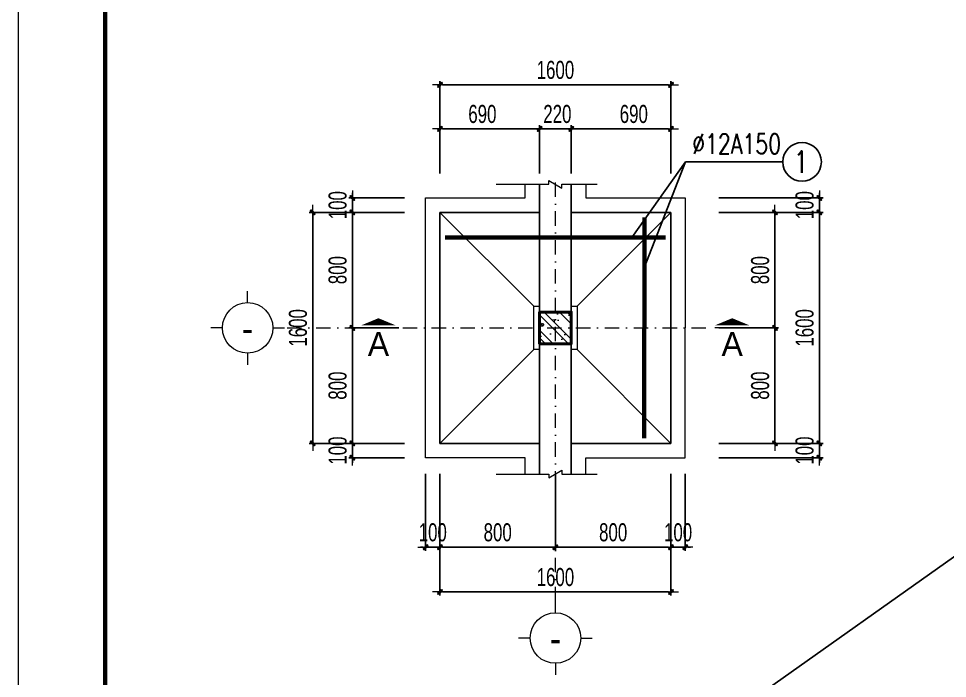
# Model space of a CAD drawing. Header units: millimetres. Extents: x -178395 to 493851, y -561170 to -280028.
# Drawn here: x -45675 to -39238, y -461774 to -457203 of the extents above; entities that cross this region are included whole.
import ezdxf
from ezdxf.enums import TextEntityAlignment as Align

# ---------------------------------------------------------------- set-up
doc = ezdxf.new("R2010")
doc.units = ezdxf.units.MM
doc.header["$MEASUREMENT"] = 0
doc.header["$PDMODE"] = 32
doc.linetypes.add('DASHDOT', pattern=[1, 0.5, -0.25, 0, -0.25])
doc.layers.get('Defpoints').update_dxf_attribs({"color": 1})
doc.layers.add('KCS_Plotter', color=11, linetype='Continuous', plot=False)
for name, color, linetype, lineweight in [('Khungten_LCDI', 7, 'Continuous', 5), ('LC Dim', 8, 'Continuous', 18), ('LC Hatch', 252, 'Continuous', 9), ('LC ISO', 153, 'Continuous', 13), ('LC Khac', 4, 'Continuous', 9), ('LC Net dam2', 6, 'Continuous', 40), ('LC Net dam3', 1, 'Continuous', 60), ('LC Net manh', 133, 'Continuous', 5), ('LC Net thay', 63, 'Continuous', 25), ('LC Net truc', 79, 'DASHDOT', 13), ('LC Text1', 3, 'Continuous', 20), ('LC Text2', 7, 'Continuous', 25)]:
    doc.layers.add(name, color=color, linetype=linetype, lineweight=lineweight)
doc.styles.add('HOATBIF', font='hoatbif.shx', dxfattribs={"width": 0.7})
doc.styles.add('Khungten', font='VHAVAN.TTF', dxfattribs={"width": 0.9, "height": 5000})
doc.styles.add('LC 1', font='VHAVANB.TTF')
doc.styles.add('LC 3', font='vnsimli.shx', dxfattribs={"width": 0.75})
doc.styles.add('Title', font='VHBLACK.TTF', dxfattribs={"width": 0.8})
doc.dimstyles.new('1-100(1-50)', dxfattribs={"dimscale": 50, "dimtxt": 2.5, "dimasz": 0.35, "dimexe": 0.5, "dimexo": 0, "dimgap": 0.8, "dimtad": 1, "dimdec": 0, "dimzin": 0, "dimdsep": 46, "dimtxsty": 'HOATBIF', "dimblk1": 'DOT', "dimblk2": 'DOT', "dimsah": 1, "dimcen": -1, "dimdle": 1, "dimclrd": 256, "dimclre": 256, "dimclrt": 4, "dimadec": 3, "dimazin": 2, "dimtfac": 0.333333, "dimtdec": 0, "dimtix": 1, "dimtmove": 2, "dimatfit": 3, "dimldrblk": 'DOT', "dimfxl": 1, "dimtvp": 0.833333, "dimtolj": 1, "dimtzin": 0, "dimarcsym": 0})

# ---------------------------------------------------------------- blocks, each defined once
blk = doc.blocks.new('lcdi fix')
at = {"layer": 'Defpoints', "lineweight": 0}
blk.add_lwpolyline([(-1200, -14850), (-1200, 14850), (40800, 14850), (40800, -14850)], close=True, dxfattribs=at)
at = {"layer": 'Khungten_LCDI', "color": 5, "lineweight": 60}
blk.add_lwpolyline([(0, -14650), (0, 14650), (40600, 14650), (40600, -14650)], close=True, dxfattribs=at)
at = {"color": 7, "style": 'Khungten', "width": 0.8}
for tag, p in [('REVISION', (39499, -10746)), ('NGAYHT', (39546, -11609))]:
    blk.add_attdef(tag, text='', height=200, dxfattribs=at).set_placement(p, align=Align.CENTER)
at = {"layer": 'LC Text1', "color": 3, "style": 'LC 1', "width": 1.834006}
for tag, p, p2 in [('TENBANVE1', (36913, -8886), (40339, -8886)), ('TENBANVE2', (36913, -9562), (40339, -9562))]:
    blk.add_attdef(tag, text='', height=250, dxfattribs=at).set_placement(p, p2, align=Align.FIT)
at = {"layer": 'LC Text1', "style": 'Title', "width": 0.7}
blk.add_attdef('SOBANVE', text='', height=250, dxfattribs=at).set_placement((39562, -13896), align=Align.CENTER)
blk = doc.blocks.new('DOT')
at = {"layer": 'LC Dim'}
blk.add_line((-3, 0), (3, 0), dxfattribs=at)
at = {"layer": 'LC Dim', "color": 4}
blk.add_line((-1, -1), (1, 1), dxfattribs=at)
blk.add_lwpolyline([(0.5, 1), (-1, -0.5), (-0.5, -1), (1, 0.5)], close=True, dxfattribs=at)
blk = doc.blocks.new('*D345')
at = {"layer": 'Defpoints', "color": 0, "ltscale": 2, "transparency": 16777216}
for p in [(-43361.1, -459345.7), (-43039.5, -459345.7), (-42999.9, -460145.7)]:
    blk.add_point(p, dxfattribs=at)
at = {"layer": 'LC Dim', "lineweight": -2, "ltscale": 2, "transparency": 16777216}
for p, q in [((-43039.5, -459345.7), (-43386.1, -459345.7)), ((-43361.1, -460128.2), (-43361.1, -459363.2)), ((-42999.9, -460145.7), (-43386.1, -460145.7))]:
    blk.add_line(p, q, dxfattribs=at)
at = {"layer": 'LC Dim', "lineweight": -2, "ltscale": 2, "transparency": 16777216, "xscale": 17.5, "yscale": 17.5, "zscale": 17.5}
for p, rotation in [((-43361.1, -459345.7), 90), ((-43361.1, -460145.7), 270)]:
    blk.add_blockref('DOT', p, dxfattribs=dict(at, rotation=rotation))
at = {"layer": 'LC Dim', "color": 4, "ltscale": 2, "transparency": 16777216, "insert": (-43463.6, -459745.7), "char_height": 125, "attachment_point": 5, "rotation": 90, "style": 'HOATBIF'}
blk.add_mtext('\\A1;800', dxfattribs=at)
blk = doc.blocks.new('_Dot')
at = {"color": 0, "linetype": 'ByBlock', "lineweight": -2}
blk.add_line((-0.5, 0), (-1, 0), dxfattribs=at)
at = {"color": 0, "linetype": 'ByBlock', "const_width": 0.5}
blk.add_lwpolyline([(-0.25, 0, 1), (0.25, 0, 1)], format="xyb", close=True, dxfattribs=at)
blk = doc.blocks.new('*D346')
at = {"layer": 'Defpoints', "color": 0, "ltscale": 2, "transparency": 16777216}
for p in [(-43361.1, -458545.7), (-42999.9, -458545.7), (-43039.5, -459345.7)]:
    blk.add_point(p, dxfattribs=at)
at = {"layer": 'LC Dim', "lineweight": -2, "ltscale": 2, "transparency": 16777216}
for p, q in [((-42999.9, -458545.7), (-43386.1, -458545.7)), ((-43361.1, -459328.2), (-43361.1, -458563.2)), ((-43039.5, -459345.7), (-43386.1, -459345.7))]:
    blk.add_line(p, q, dxfattribs=at)
at = {"layer": 'LC Dim', "lineweight": -2, "ltscale": 2, "transparency": 16777216, "xscale": 17.5, "yscale": 17.5, "zscale": 17.5}
for p, rotation in [((-43361.1, -458545.7), 90), ((-43361.1, -459345.7), 270)]:
    blk.add_blockref('DOT', p, dxfattribs=dict(at, rotation=rotation))
at = {"layer": 'LC Dim', "color": 4, "ltscale": 2, "transparency": 16777216, "insert": (-43463.6, -458945.7), "char_height": 125, "attachment_point": 5, "rotation": 90, "style": 'HOATBIF'}
blk.add_mtext('\\A1;800', dxfattribs=at)
blk = doc.blocks.new('*D347')
at = {"layer": 'Defpoints', "color": 0, "ltscale": 2, "transparency": 16777216}
for p in [(-43361.1, -458445.7), (-42999.9, -458445.7), (-42999.9, -458545.7)]:
    blk.add_point(p, dxfattribs=at)
at = {"layer": 'LC Dim', "lineweight": -2, "ltscale": 2, "transparency": 16777216}
for p, q in [((-42999.9, -458445.7), (-43386.1, -458445.7)), ((-43361.1, -458428.2), (-43361.1, -458410.7)), ((-43361.1, -458545.7), (-43361.1, -458445.7)), ((-42999.9, -458545.7), (-43386.1, -458545.7)), ((-43361.1, -458563.2), (-43361.1, -458580.7))]:
    blk.add_line(p, q, dxfattribs=at)
at = {"layer": 'LC Dim', "lineweight": -2, "ltscale": 2, "transparency": 16777216, "xscale": 17.5, "yscale": 17.5, "zscale": 17.5}
for p, rotation in [((-43361.1, -458445.7), 270), ((-43361.1, -458545.7), 90)]:
    blk.add_blockref('DOT', p, dxfattribs=dict(at, rotation=rotation))
at = {"layer": 'LC Dim', "color": 4, "ltscale": 2, "transparency": 16777216, "insert": (-43463.6, -458495.7), "char_height": 125, "attachment_point": 5, "rotation": 90, "style": 'HOATBIF'}
blk.add_mtext('\\A1;100', dxfattribs=at)
blk = doc.blocks.new('*D348')
at = {"layer": 'Defpoints', "color": 0, "ltscale": 2, "transparency": 16777216}
for p in [(-43636, -458545.7), (-42999.9, -458545.7), (-42999.9, -460145.7)]:
    blk.add_point(p, dxfattribs=at)
at = {"layer": 'LC Dim', "lineweight": -2, "ltscale": 2, "transparency": 16777216}
for p, q in [((-42999.9, -458545.7), (-43661, -458545.7)), ((-43636, -460128.2), (-43636, -458563.2)), ((-42999.9, -460145.7), (-43661, -460145.7))]:
    blk.add_line(p, q, dxfattribs=at)
at = {"layer": 'LC Dim', "lineweight": -2, "ltscale": 2, "transparency": 16777216, "xscale": 17.5, "yscale": 17.5, "zscale": 17.5}
for p, rotation in [((-43636, -458545.7), 90), ((-43636, -460145.7), 270)]:
    blk.add_blockref('DOT', p, dxfattribs=dict(at, rotation=rotation))
at = {"layer": 'LC Dim', "color": 4, "ltscale": 2, "transparency": 16777216, "insert": (-43738.5, -459345.7), "char_height": 125, "attachment_point": 5, "rotation": 90, "style": 'HOATBIF'}
blk.add_mtext('\\A1;1600', dxfattribs=at)
blk = doc.blocks.new('*D349')
at = {"layer": 'Defpoints', "color": 0, "ltscale": 2, "transparency": 16777216}
for p in [(-42999.9, -460145.7), (-43361.1, -460245.7), (-42999.9, -460245.7)]:
    blk.add_point(p, dxfattribs=at)
at = {"layer": 'LC Dim', "lineweight": -2, "ltscale": 2, "transparency": 16777216}
for p, q in [((-43361.1, -460128.2), (-43361.1, -460110.7)), ((-42999.9, -460145.7), (-43386.1, -460145.7)), ((-43361.1, -460145.7), (-43361.1, -460245.7)), ((-42999.9, -460245.7), (-43386.1, -460245.7)), ((-43361.1, -460263.2), (-43361.1, -460280.7))]:
    blk.add_line(p, q, dxfattribs=at)
at = {"layer": 'LC Dim', "lineweight": -2, "ltscale": 2, "transparency": 16777216, "xscale": 17.5, "yscale": 17.5, "zscale": 17.5}
for p, rotation in [((-43361.1, -460145.7), 270), ((-43361.1, -460245.7), 90)]:
    blk.add_blockref('DOT', p, dxfattribs=dict(at, rotation=rotation))
at = {"layer": 'LC Dim', "color": 4, "ltscale": 2, "transparency": 16777216, "insert": (-43463.6, -460195.7), "char_height": 125, "attachment_point": 5, "rotation": 90, "style": 'HOATBIF'}
blk.add_mtext('\\A1;100', dxfattribs=at)
blk = doc.blocks.new('*D350')
at = {"layer": 'Defpoints', "color": 0, "ltscale": 2, "transparency": 16777216}
for p in [(-40823.3, -458545.7), (-40125.1, -458545.7), (-40823.3, -460145.7)]:
    blk.add_point(p, dxfattribs=at)
at = {"layer": 'LC Dim', "lineweight": -2, "ltscale": 2, "transparency": 16777216}
for p, q in [((-40823.3, -458545.7), (-40100.1, -458545.7)), ((-40125.1, -460128.2), (-40125.1, -458563.2)), ((-40823.3, -460145.7), (-40100.1, -460145.7))]:
    blk.add_line(p, q, dxfattribs=at)
at = {"layer": 'LC Dim', "lineweight": -2, "ltscale": 2, "transparency": 16777216, "xscale": 17.5, "yscale": 17.5, "zscale": 17.5}
for p, rotation in [((-40125.1, -458545.7), 90), ((-40125.1, -460145.7), 270)]:
    blk.add_blockref('DOT', p, dxfattribs=dict(at, rotation=rotation))
at = {"layer": 'LC Dim', "color": 4, "ltscale": 2, "transparency": 16777216, "insert": (-40227.6, -459345.7), "char_height": 125, "attachment_point": 5, "rotation": 90, "style": 'HOATBIF'}
blk.add_mtext('\\A1;1600', dxfattribs=at)
blk = doc.blocks.new('*D351')
at = {"layer": 'Defpoints', "color": 0, "ltscale": 2, "transparency": 16777216}
for p in [(-40823.3, -458445.7), (-40125.1, -458445.7), (-40823.3, -458545.7)]:
    blk.add_point(p, dxfattribs=at)
at = {"layer": 'LC Dim', "lineweight": -2, "ltscale": 2, "transparency": 16777216}
for p, q in [((-40823.3, -458445.7), (-40100.1, -458445.7)), ((-40125.1, -458428.2), (-40125.1, -458410.7)), ((-40125.1, -458545.7), (-40125.1, -458445.7)), ((-40823.3, -458545.7), (-40100.1, -458545.7)), ((-40125.1, -458563.2), (-40125.1, -458580.7))]:
    blk.add_line(p, q, dxfattribs=at)
at = {"layer": 'LC Dim', "lineweight": -2, "ltscale": 2, "transparency": 16777216, "xscale": 17.5, "yscale": 17.5, "zscale": 17.5}
for p, rotation in [((-40125.1, -458445.7), 270), ((-40125.1, -458545.7), 90)]:
    blk.add_blockref('DOT', p, dxfattribs=dict(at, rotation=rotation))
at = {"layer": 'LC Dim', "color": 4, "ltscale": 2, "transparency": 16777216, "insert": (-40227.6, -458495.7), "char_height": 125, "attachment_point": 5, "rotation": 90, "style": 'HOATBIF'}
blk.add_mtext('\\A1;100', dxfattribs=at)
blk = doc.blocks.new('*D352')
at = {"layer": 'Defpoints', "color": 0, "ltscale": 2, "transparency": 16777216}
for p in [(-40823.3, -460145.7), (-40823.3, -460245.7), (-40125.1, -460245.7)]:
    blk.add_point(p, dxfattribs=at)
at = {"layer": 'LC Dim', "lineweight": -2, "ltscale": 2, "transparency": 16777216}
for p, q in [((-40125.1, -460128.2), (-40125.1, -460110.7)), ((-40823.3, -460145.7), (-40100.1, -460145.7)), ((-40125.1, -460145.7), (-40125.1, -460245.7)), ((-40823.3, -460245.7), (-40100.1, -460245.7)), ((-40125.1, -460263.2), (-40125.1, -460280.7))]:
    blk.add_line(p, q, dxfattribs=at)
at = {"layer": 'LC Dim', "lineweight": -2, "ltscale": 2, "transparency": 16777216, "xscale": 17.5, "yscale": 17.5, "zscale": 17.5}
for p, rotation in [((-40125.1, -460145.7), 270), ((-40125.1, -460245.7), 90)]:
    blk.add_blockref('DOT', p, dxfattribs=dict(at, rotation=rotation))
at = {"layer": 'LC Dim', "color": 4, "ltscale": 2, "transparency": 16777216, "insert": (-40227.6, -460195.7), "char_height": 125, "attachment_point": 5, "rotation": 90, "style": 'HOATBIF'}
blk.add_mtext('\\A1;100', dxfattribs=at)
blk = doc.blocks.new('*D353')
at = {"layer": 'Defpoints', "color": 0, "ltscale": 2, "transparency": 16777216}
for p in [(-40823.3, -458545.7), (-40823.3, -459345.8), (-40433.2, -459345.8)]:
    blk.add_point(p, dxfattribs=at)
at = {"layer": 'LC Dim', "lineweight": -2, "ltscale": 2, "transparency": 16777216}
for p, q in [((-40823.3, -458545.7), (-40408.2, -458545.7)), ((-40433.2, -458563.2), (-40433.2, -459328.3)), ((-40823.3, -459345.8), (-40408.2, -459345.8))]:
    blk.add_line(p, q, dxfattribs=at)
at = {"layer": 'LC Dim', "lineweight": -2, "ltscale": 2, "transparency": 16777216, "xscale": 17.5, "yscale": 17.5, "zscale": 17.5}
for p, rotation in [((-40433.2, -458545.7), 90), ((-40433.2, -459345.8), 270)]:
    blk.add_blockref('DOT', p, dxfattribs=dict(at, rotation=rotation))
at = {"layer": 'LC Dim', "color": 4, "ltscale": 2, "transparency": 16777216, "insert": (-40535.7, -458945.7), "char_height": 125, "attachment_point": 5, "rotation": 90, "style": 'HOATBIF'}
blk.add_mtext('\\A1;800', dxfattribs=at)
blk = doc.blocks.new('*D354')
at = {"layer": 'Defpoints', "color": 0, "ltscale": 2, "transparency": 16777216}
for p in [(-40823.3, -459345.8), (-40823.3, -460145.7), (-40433.2, -460145.7)]:
    blk.add_point(p, dxfattribs=at)
at = {"layer": 'LC Dim', "lineweight": -2, "ltscale": 2, "transparency": 16777216}
for p, q in [((-40823.3, -459345.8), (-40408.2, -459345.8)), ((-40433.2, -459363.3), (-40433.2, -460128.2)), ((-40823.3, -460145.7), (-40408.2, -460145.7))]:
    blk.add_line(p, q, dxfattribs=at)
at = {"layer": 'LC Dim', "lineweight": -2, "ltscale": 2, "transparency": 16777216, "xscale": 17.5, "yscale": 17.5, "zscale": 17.5}
for p, rotation in [((-40433.2, -459345.8), 90), ((-40433.2, -460145.7), 270)]:
    blk.add_blockref('DOT', p, dxfattribs=dict(at, rotation=rotation))
at = {"layer": 'LC Dim', "color": 4, "ltscale": 2, "transparency": 16777216, "insert": (-40535.7, -459745.7), "char_height": 125, "attachment_point": 5, "rotation": 90, "style": 'HOATBIF'}
blk.add_mtext('\\A1;800', dxfattribs=at)
blk = doc.blocks.new('*D355')
at = {"layer": 'Defpoints', "color": 0, "ltscale": 2, "transparency": 16777216}
for p in [(-42854.6, -460357.7), (-42754.6, -460357.7), (-42754.6, -460864.9)]:
    blk.add_point(p, dxfattribs=at)
at = {"layer": 'LC Dim', "lineweight": -2, "ltscale": 2, "transparency": 16777216}
for p, q in [((-42854.6, -460357.7), (-42854.6, -460889.9)), ((-42754.6, -460357.7), (-42754.6, -460889.9)), ((-42872.1, -460864.9), (-42889.6, -460864.9)), ((-42854.6, -460864.9), (-42754.6, -460864.9)), ((-42737.1, -460864.9), (-42719.6, -460864.9))]:
    blk.add_line(p, q, dxfattribs=at)
at = {"layer": 'LC Dim', "lineweight": -2, "ltscale": 2, "transparency": 16777216, "xscale": 17.5, "yscale": 17.5, "zscale": 17.5}
blk.add_blockref('DOT', (-42854.6, -460864.9), dxfattribs=at)
at = {"layer": 'LC Dim', "lineweight": -2, "ltscale": 2, "transparency": 16777216, "xscale": 17.5, "yscale": 17.5, "zscale": 17.5, "rotation": 180}
blk.add_blockref('DOT', (-42754.6, -460864.9), dxfattribs=at)
at = {"layer": 'LC Dim', "color": 4, "ltscale": 2, "transparency": 16777216, "insert": (-42804.6, -460762.4), "char_height": 125, "attachment_point": 5, "style": 'HOATBIF'}
blk.add_mtext('\\A1;100', dxfattribs=at)
blk = doc.blocks.new('*D356')
at = {"layer": 'Defpoints', "color": 0, "ltscale": 2, "transparency": 16777216}
for p in [(-42754.6, -460357.7), (-41954.6, -460357.7), (-41954.6, -460864.9)]:
    blk.add_point(p, dxfattribs=at)
at = {"layer": 'LC Dim', "lineweight": -2, "ltscale": 2, "transparency": 16777216}
for p, q in [((-42754.6, -460357.7), (-42754.6, -460889.9)), ((-41954.6, -460357.7), (-41954.6, -460889.9)), ((-42737.1, -460864.9), (-41972.1, -460864.9))]:
    blk.add_line(p, q, dxfattribs=at)
at = {"layer": 'LC Dim', "lineweight": -2, "ltscale": 2, "transparency": 16777216, "xscale": 17.5, "yscale": 17.5, "zscale": 17.5, "rotation": 180}
blk.add_blockref('DOT', (-42754.6, -460864.9), dxfattribs=at)
at = {"layer": 'LC Dim', "lineweight": -2, "ltscale": 2, "transparency": 16777216, "xscale": 17.5, "yscale": 17.5, "zscale": 17.5}
blk.add_blockref('DOT', (-41954.6, -460864.9), dxfattribs=at)
at = {"layer": 'LC Dim', "color": 4, "ltscale": 2, "transparency": 16777216, "insert": (-42354.6, -460762.4), "char_height": 125, "attachment_point": 5, "style": 'HOATBIF'}
blk.add_mtext('\\A1;800', dxfattribs=at)
blk = doc.blocks.new('*D357')
at = {"layer": 'Defpoints', "color": 0, "ltscale": 2, "transparency": 16777216}
for p in [(-41154.6, -460357.7), (-41054.6, -460357.7), (-41054.6, -460864.9)]:
    blk.add_point(p, dxfattribs=at)
at = {"layer": 'LC Dim', "lineweight": -2, "ltscale": 2, "transparency": 16777216}
for p, q in [((-41154.6, -460357.7), (-41154.6, -460889.9)), ((-41054.6, -460357.7), (-41054.6, -460889.9)), ((-41172.1, -460864.9), (-41189.6, -460864.9)), ((-41154.6, -460864.9), (-41054.6, -460864.9)), ((-41037.1, -460864.9), (-41019.6, -460864.9))]:
    blk.add_line(p, q, dxfattribs=at)
at = {"layer": 'LC Dim', "lineweight": -2, "ltscale": 2, "transparency": 16777216, "xscale": 17.5, "yscale": 17.5, "zscale": 17.5}
blk.add_blockref('DOT', (-41154.6, -460864.9), dxfattribs=at)
at = {"layer": 'LC Dim', "lineweight": -2, "ltscale": 2, "transparency": 16777216, "xscale": 17.5, "yscale": 17.5, "zscale": 17.5, "rotation": 180}
blk.add_blockref('DOT', (-41054.6, -460864.9), dxfattribs=at)
at = {"layer": 'LC Dim', "color": 4, "ltscale": 2, "transparency": 16777216, "insert": (-41104.6, -460762.4), "char_height": 125, "attachment_point": 5, "style": 'HOATBIF'}
blk.add_mtext('\\A1;100', dxfattribs=at)
blk = doc.blocks.new('*D358')
at = {"layer": 'Defpoints', "color": 0, "ltscale": 2, "transparency": 16777216}
for p in [(-41954.6, -460357.7), (-41154.6, -460357.7), (-41154.6, -460864.9)]:
    blk.add_point(p, dxfattribs=at)
at = {"layer": 'LC Dim', "lineweight": -2, "ltscale": 2, "transparency": 16777216}
for p, q in [((-41954.6, -460357.7), (-41954.6, -460889.9)), ((-41154.6, -460357.7), (-41154.6, -460889.9)), ((-41937.1, -460864.9), (-41172.1, -460864.9))]:
    blk.add_line(p, q, dxfattribs=at)
at = {"layer": 'LC Dim', "lineweight": -2, "ltscale": 2, "transparency": 16777216, "xscale": 17.5, "yscale": 17.5, "zscale": 17.5, "rotation": 180}
blk.add_blockref('DOT', (-41954.6, -460864.9), dxfattribs=at)
at = {"layer": 'LC Dim', "lineweight": -2, "ltscale": 2, "transparency": 16777216, "xscale": 17.5, "yscale": 17.5, "zscale": 17.5}
blk.add_blockref('DOT', (-41154.6, -460864.9), dxfattribs=at)
at = {"layer": 'LC Dim', "color": 4, "ltscale": 2, "transparency": 16777216, "insert": (-41554.6, -460762.4), "char_height": 125, "attachment_point": 5, "style": 'HOATBIF'}
blk.add_mtext('\\A1;800', dxfattribs=at)
blk = doc.blocks.new('*D359')
at = {"layer": 'Defpoints', "color": 0, "ltscale": 2, "transparency": 16777216}
for p in [(-42754.6, -460357.7), (-41154.6, -460357.7), (-41154.6, -461174.8)]:
    blk.add_point(p, dxfattribs=at)
at = {"layer": 'LC Dim', "lineweight": -2, "ltscale": 2, "transparency": 16777216}
for p, q in [((-42754.6, -460357.7), (-42754.6, -461199.8)), ((-41154.6, -460357.7), (-41154.6, -461199.8)), ((-42737.1, -461174.8), (-41172.1, -461174.8))]:
    blk.add_line(p, q, dxfattribs=at)
at = {"layer": 'LC Dim', "lineweight": -2, "ltscale": 2, "transparency": 16777216, "xscale": 17.5, "yscale": 17.5, "zscale": 17.5, "rotation": 180}
blk.add_blockref('DOT', (-42754.6, -461174.8), dxfattribs=at)
at = {"layer": 'LC Dim', "lineweight": -2, "ltscale": 2, "transparency": 16777216, "xscale": 17.5, "yscale": 17.5, "zscale": 17.5}
blk.add_blockref('DOT', (-41154.6, -461174.8), dxfattribs=at)
at = {"layer": 'LC Dim', "color": 4, "ltscale": 2, "transparency": 16777216, "insert": (-41954.6, -461072.3), "char_height": 125, "attachment_point": 5, "style": 'HOATBIF'}
blk.add_mtext('\\A1;1600', dxfattribs=at)
blk = doc.blocks.new('*D360')
at = {"layer": 'Defpoints', "color": 0, "ltscale": 2, "transparency": 16777216}
for p in [(-42064.6, -457967.1), (-42754.6, -458277), (-42064.6, -458277)]:
    blk.add_point(p, dxfattribs=at)
at = {"layer": 'LC Dim', "lineweight": -2, "ltscale": 2, "transparency": 16777216}
for p, q in [((-42754.6, -458277), (-42754.6, -457942.1)), ((-42064.6, -458277), (-42064.6, -457942.1)), ((-42737.1, -457967.1), (-42082.1, -457967.1))]:
    blk.add_line(p, q, dxfattribs=at)
at = {"layer": 'LC Dim', "lineweight": -2, "ltscale": 2, "transparency": 16777216, "xscale": 17.5, "yscale": 17.5, "zscale": 17.5, "rotation": 180}
blk.add_blockref('DOT', (-42754.6, -457967.1), dxfattribs=at)
at = {"layer": 'LC Dim', "lineweight": -2, "ltscale": 2, "transparency": 16777216, "xscale": 17.5, "yscale": 17.5, "zscale": 17.5}
blk.add_blockref('DOT', (-42064.6, -457967.1), dxfattribs=at)
at = {"layer": 'LC Dim', "color": 4, "ltscale": 2, "transparency": 16777216, "insert": (-42460.9, -457864.6), "char_height": 125, "attachment_point": 5, "style": 'HOATBIF'}
blk.add_mtext('\\A1;690', dxfattribs=at)
blk = doc.blocks.new('*D361')
at = {"layer": 'Defpoints', "color": 0, "ltscale": 2, "transparency": 16777216}
for p in [(-41844.6, -457967.1), (-42064.6, -458277), (-41844.6, -458277)]:
    blk.add_point(p, dxfattribs=at)
at = {"layer": 'LC Dim', "lineweight": -2, "ltscale": 2, "transparency": 16777216}
for p, q in [((-42064.6, -458277), (-42064.6, -457942.1)), ((-41844.6, -458277), (-41844.6, -457942.1)), ((-42047.1, -457967.1), (-41862.1, -457967.1))]:
    blk.add_line(p, q, dxfattribs=at)
at = {"layer": 'LC Dim', "lineweight": -2, "ltscale": 2, "transparency": 16777216, "xscale": 17.5, "yscale": 17.5, "zscale": 17.5, "rotation": 180}
blk.add_blockref('DOT', (-42064.6, -457967.1), dxfattribs=at)
at = {"layer": 'LC Dim', "lineweight": -2, "ltscale": 2, "transparency": 16777216, "xscale": 17.5, "yscale": 17.5, "zscale": 17.5}
blk.add_blockref('DOT', (-41844.6, -457967.1), dxfattribs=at)
at = {"layer": 'LC Dim', "color": 4, "ltscale": 2, "transparency": 16777216, "insert": (-41941.2, -457864.6), "char_height": 125, "attachment_point": 5, "style": 'HOATBIF'}
blk.add_mtext('\\A1;220', dxfattribs=at)
blk = doc.blocks.new('*D362')
at = {"layer": 'Defpoints', "color": 0, "ltscale": 2, "transparency": 16777216}
for p in [(-41154.6, -457967.1), (-41844.6, -458277), (-41154.6, -458277)]:
    blk.add_point(p, dxfattribs=at)
at = {"layer": 'LC Dim', "lineweight": -2, "ltscale": 2, "transparency": 16777216}
for p, q in [((-41844.6, -458277), (-41844.6, -457942.1)), ((-41154.6, -458277), (-41154.6, -457942.1)), ((-41827.1, -457967.1), (-41172.1, -457967.1))]:
    blk.add_line(p, q, dxfattribs=at)
at = {"layer": 'LC Dim', "lineweight": -2, "ltscale": 2, "transparency": 16777216, "xscale": 17.5, "yscale": 17.5, "zscale": 17.5, "rotation": 180}
blk.add_blockref('DOT', (-41844.6, -457967.1), dxfattribs=at)
at = {"layer": 'LC Dim', "lineweight": -2, "ltscale": 2, "transparency": 16777216, "xscale": 17.5, "yscale": 17.5, "zscale": 17.5}
blk.add_blockref('DOT', (-41154.6, -457967.1), dxfattribs=at)
at = {"layer": 'LC Dim', "color": 4, "ltscale": 2, "transparency": 16777216, "insert": (-41411.5, -457864.6), "char_height": 125, "attachment_point": 5, "style": 'HOATBIF'}
blk.add_mtext('\\A1;690', dxfattribs=at)
blk = doc.blocks.new('TTRUC')
at = {"layer": 'LC ISO'}
for p, q in [((0, 6.95), (0, 10.13)), ((-6.95, 0), (-10.13, 0)), ((6.95, 0), (10.13, 0)), ((0, -6.95), (0, -10.13))]:
    blk.add_line(p, q, dxfattribs=at)
at = {"layer": 'LC Net manh'}
blk.add_circle((0, 0), 6.95, dxfattribs=at)
blk = doc.blocks.new('*D363')
at = {"layer": 'Defpoints', "color": 0, "transparency": 16777216}
for p in [(-41154.6, -457661.9), (-42754.6, -458277), (-41154.6, -458277)]:
    blk.add_point(p, dxfattribs=at)
at = {"layer": 'LC Hatch', "lineweight": -2, "transparency": 16777216}
for p, q in [((-42754.6, -458277), (-42754.6, -457636.9)), ((-42737.1, -457661.9), (-41172.1, -457661.9)), ((-41154.6, -458277), (-41154.6, -457636.9))]:
    blk.add_line(p, q, dxfattribs=at)
at = {"layer": 'LC Hatch', "lineweight": -2, "transparency": 16777216, "xscale": 17.5, "yscale": 17.5, "zscale": 17.5, "rotation": 180}
blk.add_blockref('DOT', (-42754.6, -457661.9), dxfattribs=at)
at = {"layer": 'LC Hatch', "lineweight": -2, "transparency": 16777216, "xscale": 17.5, "yscale": 17.5, "zscale": 17.5}
blk.add_blockref('DOT', (-41154.6, -457661.9), dxfattribs=at)
at = {"layer": 'LC Hatch', "color": 4, "transparency": 16777216, "insert": (-41954.6, -457559.4), "char_height": 125, "attachment_point": 5, "style": 'HOATBIF'}
blk.add_mtext('\\A1;1600', dxfattribs=at)

msp = doc.modelspace()

# ---------------------------------------------------------------- hatches: boundary and pattern name
at = {"layer": 'LC Hatch', "ltscale": 2}
h = msp.add_hatch(dxfattribs=at)
h.set_pattern_fill('BTCT', color=256, scale=30, angle=90)
h.set_pattern_definition([(140, (-1e-10, -1e-10), (18.82564, 215.178055), [22.5, -247.5]), (85, (-1e-10, -1e-10), (-225.65764, -41.6254), [18, -198]), (190.4514, (1.57, 17.93), (-206.83186, 173.55281), [19.12206, -210.34263]), (136.1842, (-60, -1e-10), (49.6557, 320.17231), [33.75, -371.25]), (186.6356, (-55.86, 26.68), (-292.23536, 280.39881), [28.68309, -315.5139]), (81.1842, (-60, -1e-10), (-292.23558, 280.39858), [27, -297]), (111, (-45, 30), (120.78567, 179.072116), [22.5, -247.5]), (56, (-45, 30), (-217.54501, 72.9946), [18, -198]), (161.4514, (-34.93, 44.92), (-96.75915, 252.06679), [19.12206, -210.34263]), (127.5, (-1e-10, -1e-10), (-99.868156, 3.647957), [0, -195.6, 0, -201, 0, -198.75]), (97.5, (-1e-10, -1e-10), (-118.323514, 78.92086), [0, -114.6, 0, -191.1, 0, -75.75]), (57.5, (-1e-10, -66.9), (6.766462, 160.146731), [0, -75, 0, -234, 0, -310.5]), (47.5, (-1e-10, -96.9), (-30.031495, 174.95585), [0, -97.5, 0, -155.4, 0, -220.5]), (135, (-1e-10, -1e-10), (-79.549513, -79.549513), []), (135, (-1e-10, 53.03), (-79.549513, -79.549513), [])])
h.paths.add_polyline_path([(-42064.6, -459235.7), (-41844.6, -459235.7), (-41844.6, -459455.7), (-42064.6, -459455.7)])

# ---------------------------------------------------------------- linework, layer by layer
at = {"layer": 'KCS_Plotter', "ltscale": 250}
msp.add_line((-45674.7, -465515.4), (-24674.7, -450665.4), dxfattribs=at)
at = {"layer": 'LC Khac', "color": 1, "ltscale": 2}
for p, q in [((-43059.5, -459345.8), (-43302.3, -459345.8)), ((-40608.2, -459345.8), (-40851, -459345.8))]:
    msp.add_line(p, q, dxfattribs=at)
for points in [[(-43180.9, -459278.7, 0, 235.7, 0), (-43180.9, -459327.5, 137.5, 137.5, 0)], [(-40729.6, -459278.7, 0, 235.7, 0), (-40729.6, -459327.5, 137.5, 137.5, 0)]]:
    msp.add_lwpolyline(points, format="xyseb", dxfattribs=at)
at = {"layer": 'LC Net dam2', "ltscale": 2}
msp.add_lwpolyline([(-41844.6, -459366), (-41844.6, -459235.7), (-42064.6, -459235.7), (-42064.6, -459455.7), (-41844.6, -459455.7), (-41844.6, -459366)], dxfattribs=at)
at = {"layer": 'LC Net dam3'}
for p, q in [((-41340.8, -460110.2), (-41338.1, -458581.3)), ((-41191.3, -458719.9), (-42717.9, -458719.9))]:
    msp.add_line(p, q, dxfattribs=at)
at = {"layer": 'LC Net manh', "ltscale": 2}
for p, q in [((-42164.6, -458445.7), (-42164.6, -458350.7)), ((-41744.6, -458350.7), (-41744.6, -458445.7)), ((-42854.6, -459345.7), (-42854.6, -458445.7)), ((-42854.6, -458445.7), (-42164.6, -458445.7)), ((-41744.6, -458445.7), (-41054.6, -458445.7)), ((-41054.6, -458445.7), (-41054.6, -459345.7)), ((-42104.6, -459195.7), (-42754.6, -458545.7)), ((-41804.6, -459195.7), (-41154.6, -458545.7)), ((-42854.6, -460245.7), (-42854.6, -459345.7)), ((-41054.6, -460245.7), (-41054.6, -459345.7)), ((-42104.6, -459495.7), (-42754.6, -460145.7)), ((-41804.6, -459495.7), (-41154.6, -460145.7)), ((-42164.6, -460245.7), (-42854.6, -460245.7)), ((-42164.6, -460358.6), (-42164.6, -460245.7)), ((-41744.6, -460358.6), (-41744.6, -460245.7)), ((-41744.6, -460245.7), (-41054.6, -460245.7))]:
    msp.add_line(p, q, dxfattribs=at)
for points in [[(-42365.1, -458350.7), (-41999.6, -458350.7), (-41999.6, -458324.8), (-41909.6, -458378.4), (-41909.6, -458350.7), (-41665.1, -458350.7)], [(-42104.6, -459345.7), (-42104.6, -459195.7), (-42064.6, -459195.7)], [(-41844.6, -459195.7), (-41804.6, -459195.7), (-41804.6, -459345.7)], [(-42064.6, -459495.7), (-42104.6, -459495.7), (-42104.6, -459345.7)], [(-41804.6, -459345.7), (-41804.6, -459495.7), (-41844.6, -459495.7)], [(-42365.1, -460358.6), (-41999.6, -460358.6), (-41999.6, -460384.5), (-41909.6, -460330.9), (-41909.6, -460358.6), (-41665.1, -460358.6)]]:
    msp.add_lwpolyline(points, dxfattribs=at)
at = {"layer": 'LC Net thay'}
for p, q in [((-42064.6, -459235.7), (-42064.6, -458350.7)), ((-41844.6, -459235.7), (-41844.6, -458350.7)), ((-42064.6, -459455.7), (-42064.6, -460358.6)), ((-41844.6, -459455.7), (-41844.6, -460358.6))]:
    msp.add_line(p, q, dxfattribs=at)
at = {"layer": 'LC Net thay', "ltscale": 2}
for p, q in [((-42754.6, -458545.7), (-42754.6, -459345.7)), ((-42064.6, -458545.7), (-42754.6, -458545.7)), ((-41154.6, -458545.7), (-41844.6, -458545.7)), ((-41154.6, -459345.7), (-41154.6, -458545.7)), ((-42754.6, -459345.7), (-42754.6, -460145.7)), ((-41154.6, -460145.7), (-41154.6, -459345.7)), ((-42754.6, -460145.7), (-42064.6, -460145.7)), ((-41844.6, -460145.7), (-41154.6, -460145.7))]:
    msp.add_line(p, q, dxfattribs=at)
at = {"layer": 'LC Net truc', "ltscale": 200}
for p, q in [((-41954.6, -461239), (-41954.6, -458294.6)), ((-43813.3, -459345.7), (-40890.2, -459345.7))]:
    msp.add_line(p, q, dxfattribs=at)
at = {"layer": 'LC Text2', "ltscale": 100}
msp.add_circle((-40245.5, -458195.7), 133.8, dxfattribs=at)

# ---------------------------------------------------------------- block references
at = {"layer": 'LC ISO', "xscale": 25.19610424696835, "yscale": 25.19610424696835, "zscale": 25.19610424696835}
for p in [(-44087.5, -459345.7), (-41954.6, -461494.2)]:
    msp.add_blockref('TTRUC', p, dxfattribs=at)
at = {"layer": 'LC Net thay', "xscale": 0.5000000000000013, "yscale": 0.5000000000000013, "zscale": 0.5000000000000013}
msp.add_blockref('lcdi fix', (-45074.7, -458090.4), dxfattribs=at)

# ---------------------------------------------------------------- texts
at = {"ltscale": 2, "style": 'LC 1'}
for p in [(-43180.9, -459456.9), (-40729.6, -459456.9)]:
    msp.add_attdef('A', text='B', height=165, dxfattribs=at).set_placement(p, align=Align.MIDDLE_CENTER)
at = {"layer": 'LC Text1', "ltscale": 0.2, "style": 'LC 1', "width": 0.9}
for p in [(-44087.5, -459506.2), (-41954.6, -461654.7)]:
    msp.add_text('-', height=197.3, dxfattribs=at).set_placement(p, align=Align.BOTTOM_CENTER)
at = {"layer": 'LC Text2', "linetype": 'ByBlock', "style": 'LC 3', "width": 0.75}
msp.add_text('%%C12A150', height=138.89, dxfattribs=at).set_placement((-41007.2, -458140.3))
at = {"layer": 'LC Text2', "ltscale": 100, "style": 'LC 3', "width": 0.75}
msp.add_text('1', height=152.8, dxfattribs=at).set_placement((-40253, -458195.7), align=Align.MIDDLE_CENTER)

# ---------------------------------------------------------------- dimensions: what is measured, and where the dimension line sits
at = {"layer": 'LC Dim', "ltscale": 2}
for base, p1, p2, picture, middle in [((-42064.6, -457967.1), (-42754.6, -458277), (-42064.6, -458277), '*D360', (-42460.9, -457864.6)), ((-41844.6, -457967.1), (-42064.6, -458277), (-41844.6, -458277), '*D361', (-41941.2, -457864.6)), ((-41154.6, -457967.1), (-41844.6, -458277), (-41154.6, -458277), '*D362', (-41411.5, -457864.6))]:
    dim = msp.add_linear_dim(base=base, p1=p1, p2=p2, dimstyle='1-100(1-50)', dxfattribs=at)
    dim.commit()
    dim.dimension.update_dxf_attribs({"geometry": picture, "text_midpoint": middle, "dimtype": 160})
for base, p1, p2, angle, picture, middle in [((-43361.1, -458445.7), (-42999.9, -458545.7), (-42999.9, -458445.7), 90, '*D347', (-43463.6, -458495.7)), ((-40125.1, -458445.7), (-40823.3, -458545.7), (-40823.3, -458445.7), 90, '*D351', (-40227.6, -458495.7)), ((-43636, -458545.7), (-42999.9, -460145.7), (-42999.9, -458545.7), 90, '*D348', (-43738.5, -459345.7)), ((-43361.1, -458545.7), (-43039.5, -459345.7), (-42999.9, -458545.7), 90, '*D346', (-43463.6, -458945.7)), ((-40125.1, -458545.7), (-40823.3, -460145.7), (-40823.3, -458545.7), 90, '*D350', (-40227.6, -459345.7)), ((-40433.2, -459345.8), (-40823.3, -458545.7), (-40823.3, -459345.8), 90, '*D353', (-40535.7, -458945.7)), ((-43361.1, -459345.7), (-42999.9, -460145.7), (-43039.5, -459345.7), 90, '*D345', (-43463.6, -459745.7)), ((-40433.2, -460145.7), (-40823.3, -459345.8), (-40823.3, -460145.7), 90, '*D354', (-40535.7, -459745.7)), ((-43361.1, -460245.7), (-42999.9, -460145.7), (-42999.9, -460245.7), 270, '*D349', (-43463.6, -460195.7)), ((-40125.1, -460245.7), (-40823.3, -460145.7), (-40823.3, -460245.7), 270, '*D352', (-40227.6, -460195.7))]:
    dim = msp.add_linear_dim(base=base, p1=p1, p2=p2, angle=angle, dimstyle='1-100(1-50)', dxfattribs=at)
    dim.commit()
    dim.dimension.update_dxf_attribs({"geometry": picture, "text_midpoint": middle})
for base, p1, p2, picture, middle in [((-42754.6, -460864.9), (-42854.6, -460357.7), (-42754.6, -460357.7), '*D355', (-42804.6, -460762.4)), ((-41954.6, -460864.9), (-42754.6, -460357.7), (-41954.6, -460357.7), '*D356', (-42354.6, -460762.4)), ((-41154.6, -461174.8), (-42754.6, -460357.7), (-41154.6, -460357.7), '*D359', (-41954.6, -461072.3)), ((-41154.6, -460864.9), (-41954.6, -460357.7), (-41154.6, -460357.7), '*D358', (-41554.6, -460762.4)), ((-41054.6, -460864.9), (-41154.6, -460357.7), (-41054.6, -460357.7), '*D357', (-41104.6, -460762.4))]:
    dim = msp.add_linear_dim(base=base, p1=p1, p2=p2, dimstyle='1-100(1-50)', dxfattribs=at)
    dim.commit()
    dim.dimension.update_dxf_attribs({"geometry": picture, "text_midpoint": middle})
at = {"layer": 'LC Hatch'}
dim = msp.add_linear_dim(base=(-41154.6, -457661.9), p1=(-42754.6, -458277), p2=(-41154.6, -458277), dimstyle='1-100(1-50)', dxfattribs=at)
dim.commit()
dim.dimension.update_dxf_attribs({"geometry": '*D363', "text_midpoint": (-41954.6, -457559.4)})

# ---------------------------------------------------------------- leaders
at = {"layer": 'LC Dim', "ltscale": 2}
for points in [[(-41424.9, -458719.9), (-41052.3, -458195.7), (-40379.2, -458195.7)], [(-41338.6, -458930.4), (-41052.3, -458195.7)]]:
    msp.add_leader(points, dimstyle='1-100(1-50)', dxfattribs=at)

doc.saveas('drawing.dxf')
